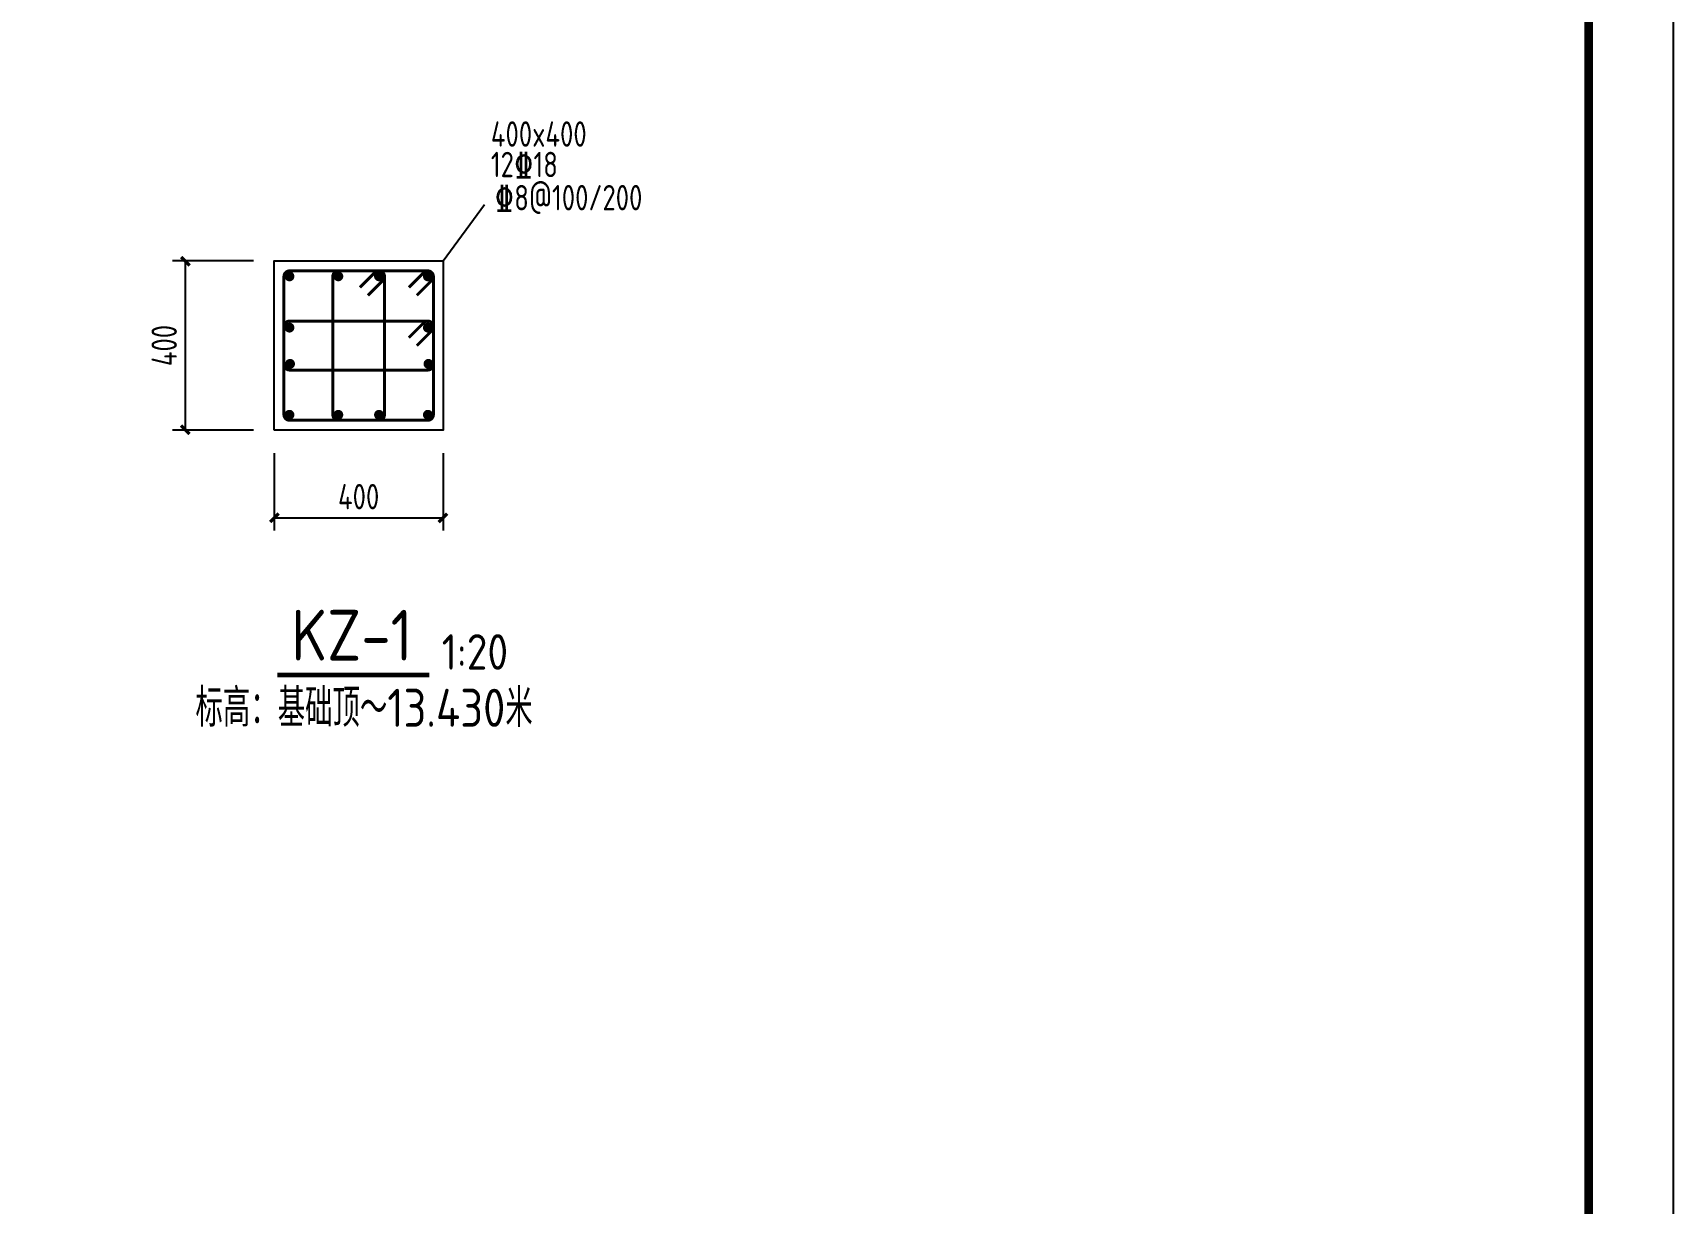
# Model space of a CAD drawing. Header units: millimetres. Extents: x 865490 to 879904, y 39442 to 44891.
# Drawn here: x 870362.1 to 870556, y 39586.7 to 39725 of the extents above; entities that cross this region are included whole.
import ezdxf

# ---------------------------------------------------------------- set-up
doc = ezdxf.new("R2010")
doc.units = ezdxf.units.MM
doc.header["$LTSCALE"] = 1000
doc.header["$MEASUREMENT"] = 0
for name, color, linetype in [('DIM', 7, 'Continuous'), ('DIM_SYMB', 3, 'Continuous'), ('PUB_TEXT', 7, 'Continuous'), ('柱', 2, 'Continuous'), ('柱平法箍筋', 24, 'Continuous'), ('柱平法纵筋', 7, 'Continuous'), ('柱集中标注', 2, 'Continuous')]:
    doc.layers.add(name, color=color, linetype=linetype)
doc.styles.add('GBHZ', font='gbenor.shx', dxfattribs={"width": 0.9, "bigfont": 'gbcbig.shx'})
doc.dimstyles.new('Y20', dxfattribs={"dimscale": 0, "dimtxt": 3, "dimasz": 0.01, "dimexe": 1.5, "dimexo": 0.03, "dimgap": 1, "dimtad": 1, "dimdec": 0, "dimlfac": 20, "dimzin": 0, "dimdsep": 46, "dimtxsty": 'GBHZ', "dimblk1": 'DX', "dimblk2": 'DX', "dimsah": 1, "dimcen": 0.09, "dimdle": 1, "dimadec": 0, "dimazin": 0, "dimtfac": 1, "dimtdec": 0, "dimtix": 1, "dimtmove": 2, "dimatfit": 3, "dimldrblk": 'DX', "dimfxl": 0, "dimtolj": 1, "dimtzin": 0, "dimarcsym": 0})

# ---------------------------------------------------------------- blocks, each defined once
blk = doc.blocks.new('DX')
at = {"color": 0, "linetype": 'ByBlock', "const_width": 40}
blk.add_lwpolyline([(-54, -51), (46, 49)], dxfattribs=at)
blk = doc.blocks.new('*D1625')
at = {"layer": 'Defpoints', "color": 0, "linetype": 'ByBlock', "transparency": 16777216}
for p in [(870390.62, 39675.39), (870410.62, 39675.39), (870410.62, 39667.7)]:
    blk.add_point(p, dxfattribs=at)
at = {"layer": 'dim', "color": 0, "linetype": 'ByBlock', "lineweight": -2, "transparency": 16777216}
for p, q in [((870390.62, 39675.36), (870390.62, 39666.2)), ((870410.62, 39675.36), (870410.62, 39666.2)), ((870390.63, 39667.7), (870410.61, 39667.7))]:
    blk.add_line(p, q, dxfattribs=at)
at = {"layer": 'dim', "color": 0, "linetype": 'ByBlock', "lineweight": -2, "transparency": 16777216, "xscale": 0.01, "yscale": 0.01, "zscale": 0.01, "rotation": 180}
blk.add_blockref('DX', (870390.62, 39667.7), dxfattribs=at)
at = {"layer": 'dim', "color": 0, "linetype": 'ByBlock', "lineweight": -2, "transparency": 16777216, "xscale": 0.01, "yscale": 0.01, "zscale": 0.01}
blk.add_blockref('DX', (870410.62, 39667.7), dxfattribs=at)
at = {"layer": 'dim', "color": 0, "linetype": 'ByBlock', "transparency": 16777216, "insert": (870400.62, 39670.2), "char_height": 3, "attachment_point": 5, "style": 'GBHZ'}
blk.add_mtext('\\A1;400', dxfattribs=at)
blk = doc.blocks.new('*D1626')
at = {"layer": 'Defpoints', "color": 0, "linetype": 'ByBlock', "transparency": 16777216}
for p in [(870380.13, 39698.07), (870388.23, 39698.07), (870388.23, 39678.07)]:
    blk.add_point(p, dxfattribs=at)
at = {"layer": 'dim', "color": 0, "linetype": 'ByBlock', "lineweight": -2, "transparency": 16777216}
for p, q in [((870388.2, 39698.07), (870378.63, 39698.07)), ((870380.13, 39678.08), (870380.13, 39698.06)), ((870388.2, 39678.07), (870378.63, 39678.07))]:
    blk.add_line(p, q, dxfattribs=at)
at = {"layer": 'dim', "color": 0, "linetype": 'ByBlock', "lineweight": -2, "transparency": 16777216, "xscale": 0.01, "yscale": 0.01, "zscale": 0.01}
for p, rotation in [((870380.13, 39698.07), 90), ((870380.13, 39678.07), 270)]:
    blk.add_blockref('DX', p, dxfattribs=dict(at, rotation=rotation))
at = {"layer": 'dim', "color": 0, "linetype": 'ByBlock', "transparency": 16777216, "insert": (870377.63, 39688.07), "char_height": 3, "attachment_point": 5, "rotation": 90, "style": 'GBHZ'}
blk.add_mtext('\\A1;400', dxfattribs=at)

msp = doc.modelspace()

# ---------------------------------------------------------------- linework, layer by layer
at = {"color": 0}
msp.add_line((870556.028, 40042.259), (870556.028, 39448.259), dxfattribs=at)
at = {"color": 0, "const_width": 1}
msp.add_lwpolyline([(870546.028, 39458.259), (869740.028, 39458.259), (869740.028, 40032.259), (870546.028, 40032.259)], close=True, dxfattribs=at)
at = {"layer": 'DIM_SYMB', "const_width": 0.525}
msp.add_lwpolyline([(870391.021, 39649.118), (870408.969, 39649.118)], dxfattribs=at)
at = {"layer": '柱'}
msp.add_lwpolyline([(870390.622, 39678.067), (870390.622, 39698.067), (870410.622, 39698.067), (870410.622, 39678.067)], close=True, dxfattribs=at)
at = {"layer": '柱平法箍筋', "const_width": 0.35}
for points in [[(870406.549, 39694.937), (870408.317, 39696.705, -0.6681785), (870409.455, 39696.233), (870409.455, 39679.9, -0.4142136), (870408.788, 39679.233), (870392.455, 39679.233, -0.4142136), (870391.788, 39679.9), (870391.788, 39696.233, -0.4142131), (870392.455, 39696.9), (870408.788, 39696.9, -0.6681788), (870409.26, 39695.762), (870407.492, 39693.994)], [(870400.773, 39694.937), (870402.54, 39696.705, -0.6681785), (870403.678, 39696.233), (870403.678, 39679.9, -0.4142136), (870403.012, 39679.233), (870398.232, 39679.233, -0.4142136), (870397.565, 39679.9), (870397.565, 39696.233, -0.4142131), (870398.232, 39696.9), (870403.012, 39696.9, -0.6681788), (870403.483, 39695.762), (870401.715, 39693.994)], [(870406.549, 39689), (870408.317, 39690.768, -0.6681786), (870409.455, 39690.296), (870409.455, 39685.837, -0.4142136), (870408.788, 39685.17), (870392.455, 39685.17, -0.4142136), (870391.788, 39685.837), (870391.788, 39690.296, -0.4142136), (870392.455, 39690.963), (870408.788, 39690.963, -0.6681786), (870409.26, 39689.825), (870407.492, 39688.057)], [(870391.857, 39686.043, 0.4148462), (870392.525, 39685.376)]]:
    msp.add_lwpolyline(points, format="xyb", dxfattribs=at)
at = {"layer": '柱平法纵筋', "const_width": 0.583}
for points in [[(870392.438, 39696.542, -1), (870392.438, 39695.958, -1), (870392.438, 39696.542, -1)], [(870398.215, 39696.542, -1), (870398.215, 39695.958, -1), (870398.215, 39696.542, -1)], [(870403.028, 39696.542, -1), (870403.028, 39695.958, -1), (870403.028, 39696.542, -1)], [(870408.805, 39696.542, -1), (870408.805, 39695.958, -1), (870408.805, 39696.542, -1)], [(870392.438, 39690.48, -1), (870392.438, 39689.896, -1), (870392.438, 39690.48, -1)], [(870408.805, 39690.48, -1), (870408.805, 39689.896, -1), (870408.805, 39690.48, -1)], [(870392.215, 39685.904, -1), (870392.798, 39685.904, -1), (870392.215, 39685.904, -1)], [(870408.582, 39685.904, -1), (870409.165, 39685.904, -1), (870408.582, 39685.904, -1)], [(870392.438, 39680.175, -1), (870392.438, 39679.592, -1), (870392.438, 39680.175, -1)], [(870398.215, 39680.175, -1), (870398.215, 39679.592, -1), (870398.215, 39680.175, -1)], [(870403.028, 39680.175, -1), (870403.028, 39679.592, -1), (870403.028, 39680.175, -1)], [(870408.805, 39680.175, -1), (870408.805, 39679.592, -1), (870408.805, 39680.175, -1)]]:
    msp.add_lwpolyline(points, format="xyb", dxfattribs=at)
at = {"layer": '柱集中标注'}
msp.add_line((870410.622, 39698.067), (870415.517, 39704.738), dxfattribs=at)

# ---------------------------------------------------------------- texts
at = {"layer": 'PUB_TEXT', "style": 'GBHZ'}
for s, height, p in [('KZ-1', 6, (870392.666, 39650.819)), ('1:20', 4.2, (870410.439, 39649.737)), ('标高：基础顶～13.430米', 4.5, (870381.328, 39642.983))]:
    msp.add_text(s, height=height, dxfattribs=at).set_placement(p)
at = {"layer": '柱集中标注', "style": 'GBHZ', "width": 0.9}
for s, p in [('400x400', (870416.252, 39711.578)), ('12%%13218', (870416.252, 39707.978)), ('%%1328@100/200', (870416.699, 39704.056))]:
    msp.add_text(s, height=3, dxfattribs=at).set_placement(p)

# ---------------------------------------------------------------- dimensions: what is measured, and where the dimension line sits
at = {"layer": 'dim', "linetype": 'ByBlock'}
dim = msp.add_linear_dim(base=(870380.128, 39698.067), p1=(870388.235, 39678.067), p2=(870388.235, 39698.067), angle=90, dimstyle='Y20', override={"dimscale": 1}, dxfattribs=at)
dim.commit()
dim.dimension.update_dxf_attribs({"geometry": '*D1626', "text_midpoint": (870377.628, 39688.067)})
dim = msp.add_linear_dim(base=(870410.622, 39667.704), p1=(870390.622, 39675.388), p2=(870410.622, 39675.388), dimstyle='Y20', override={"dimscale": 1}, dxfattribs=at)
dim.commit()
dim.dimension.update_dxf_attribs({"geometry": '*D1625', "text_midpoint": (870400.622, 39670.204)})

doc.saveas('drawing.dxf')
